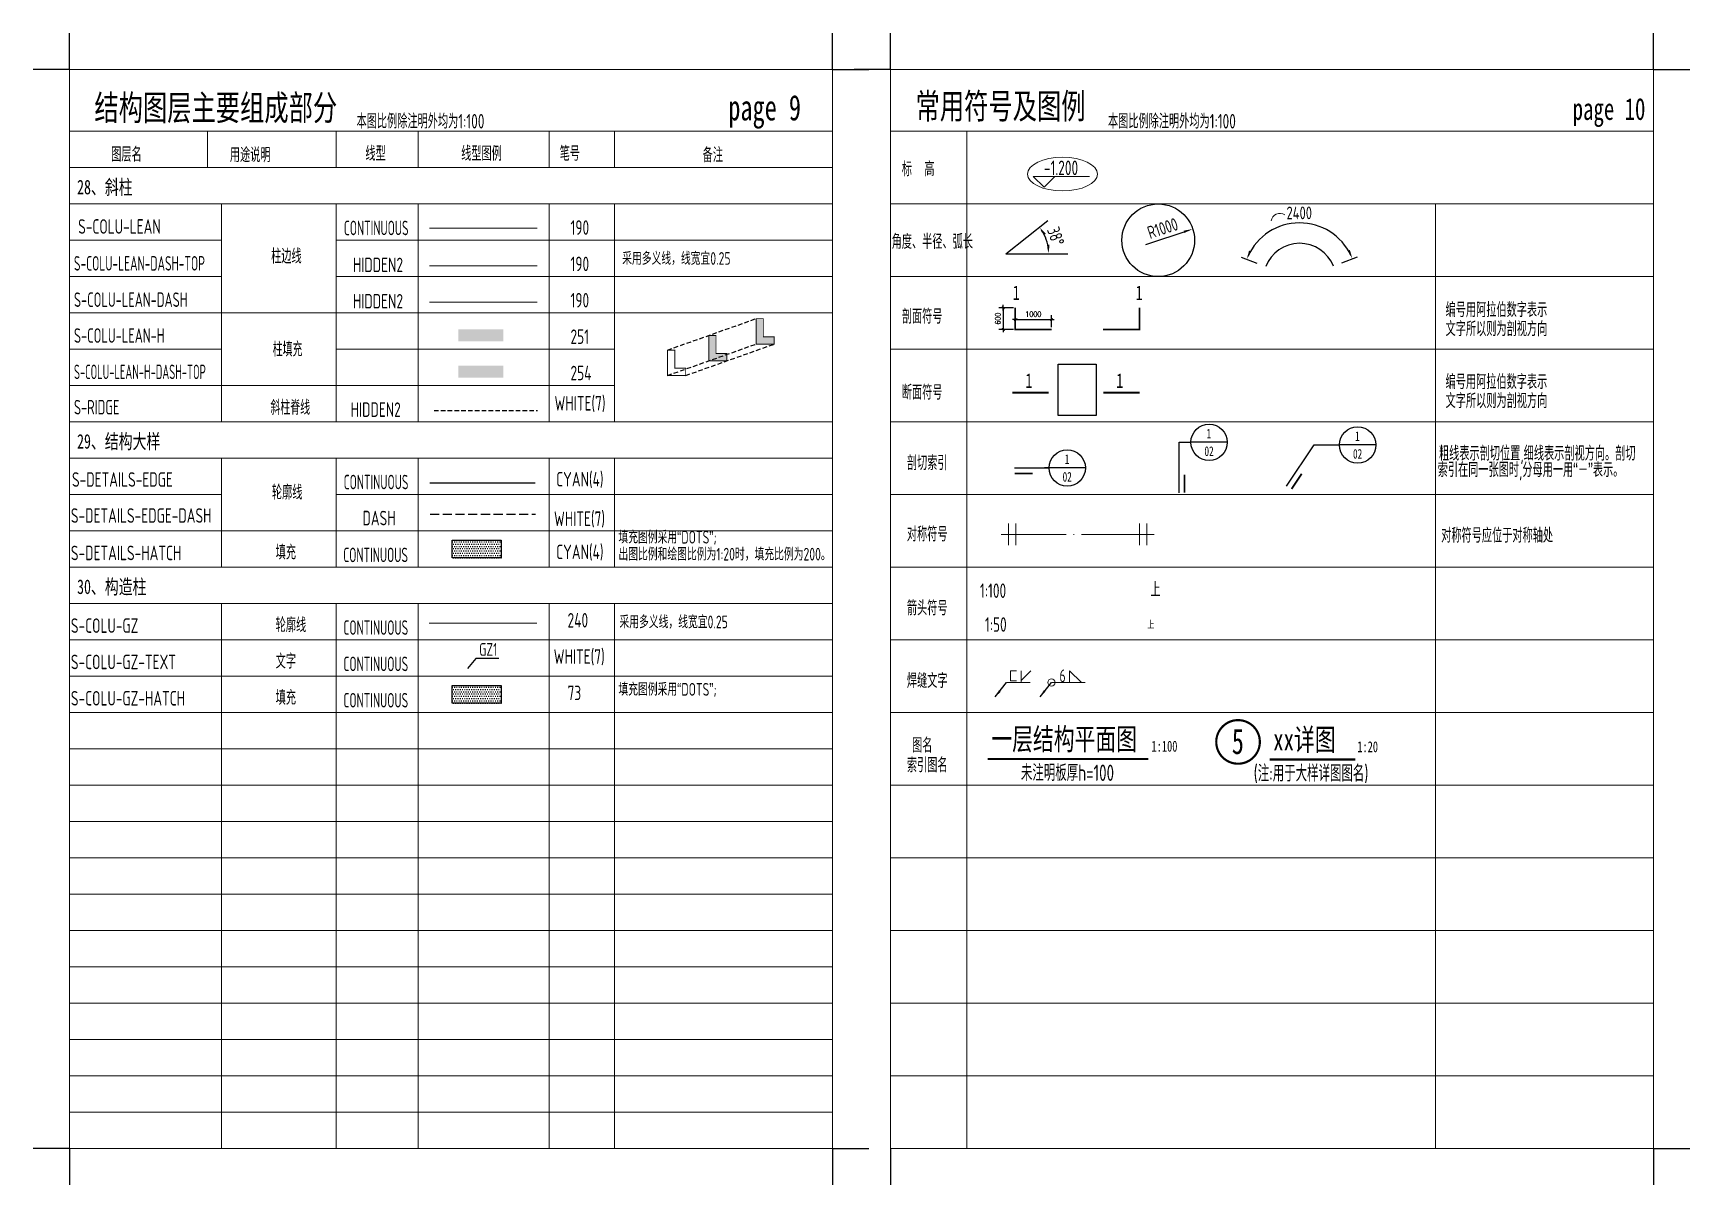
# Model space of a CAD drawing. Header units: millimetres. Extents: x 1089227 to 13101469, y 618865 to 10240562.
# Drawn here: x 2572332 to 2617935, y 5633596 to 5665296 of the extents above; entities that cross this region are included whole.
import ezdxf

# ---------------------------------------------------------------- set-up
doc = ezdxf.new("R2010")
doc.units = ezdxf.units.MM
doc.header["$LTSCALE"] = 1000
doc.header["$PDMODE"] = 3
doc.header["$PDSIZE"] = 200
for name, pattern in [('DASH', [0.35, 0.25, -0.1]), ('DOTE', [2.42, 2, -0.2, 0.02, -0.2]), ('HIDDEN2', [0.1875, 0.125, -0.0625])]:
    doc.linetypes.add(name, pattern=pattern)
doc.layers.get('0').update_dxf_attribs({"linetype": 'CONTINUOUS'})
doc.layers.get('Defpoints').update_dxf_attribs({"linetype": 'CONTINUOUS'})
for name, color, linetype in [('A-TEXT-DESC', 4, 'CONTINUOUS'), ('S-COLU-BEAM', 240, 'CONTINUOUS'), ('S-COLU-GZ-HATCH', 73, 'CONTINUOUS'), ('S-COLU-GZ-TEXT', 7, 'CONTINUOUS'), ('S-COLU-LEAN', 190, 'CONTINUOUS'), ('S-COLU-LEAN-DASH', 190, 'HIDDEN2'), ('S-COLU-LEAN-DASH-TOP', 190, 'HIDDEN2'), ('S-COLU-LEAN-H', 251, 'CONTINUOUS'), ('S-COLU-LEAN-H-DASH_TOP', 254, 'CONTINUOUS'), ('S-DETAIL-NUMB', 60, 'CONTINUOUS'), ('S-DETAILS-EDGE', 4, 'CONTINUOUS'), ('S-DETAILS-EDGE-DASH', 7, 'DASH'), ('S-DETAILS-HATCH', 4, 'CONTINUOUS'), ('S-EDGE', 210, 'CONTINUOUS'), ('S-RIDGE', 7, 'HIDDEN2')]:
    doc.layers.add(name, color=color, linetype=linetype)
for name, color, linetype, lineweight in [('S-COLU-GZ', 240, 'CONTINUOUS', 0), ('S-DIM', 3, 'CONTINUOUS', 0), ('S-SIGN', 60, 'CONTINUOUS', 0), ('S-TABLE', 113, 'CONTINUOUS', 0), ('S-TEXT', 32, 'CONTINUOUS', 0)]:
    doc.layers.add(name, color=color, linetype=linetype, lineweight=lineweight)
doc.styles.add('HT', font='simhei.ttf', dxfattribs={"width": 0.7})
doc.styles.add('hzst', font='simsun.ttc', dxfattribs={"width": 0.7})
doc.styles.get("Standard").update_dxf_attribs({"font": 'tssdeng.shx', "width": 0.7, "bigfont": 'hztxt.shx'})
doc.styles.add('SZAD_DIM', font='simplex.shx', dxfattribs={"width": 0.7, "bigfont": 'hztxt.shx'})
doc.styles.add('SZAD_HT', font='simhei.ttf')
doc.styles.add('SZAD_HZ', font='xcsg.shx', dxfattribs={"width": 0.7, "bigfont": 'hztxt.shx'})
doc.styles.add('TSSD_Dimension', font='tssdeng.shx', dxfattribs={"width": 0.75, "bigfont": 'Hztxt.shx'})
doc.styles.add('TSSD_Norm', font='Tssdeng.shx', dxfattribs={"width": 0.7, "bigfont": 'hztxt.shx'})
doc.dimstyles.new('SZUL_D50', dxfattribs={"dimscale": 50, "dimtxt": 3, "dimasz": 0.01, "dimexe": 2.5, "dimexo": 2.5, "dimgap": 1.5, "dimtad": 1, "dimdec": 0, "dimzin": 0, "dimdsep": 46, "dimtxsty": 'SZAD_DIM', "dimblk": '_DIMX', "dimcen": 0.09, "dimdle": 2.5, "dimclrt": 4, "dimazin": 0, "dimtfac": 1, "dimtdec": 0, "dimtmove": 2, "dimatfit": 2, "dimfxl": 0, "dimtolj": 1, "dimtzin": 0, "dimarcsym": 0})
doc.dimstyles.new('TSAN_100_100', dxfattribs={"dimtxt": 350, "dimasz": 100, "dimexe": 150, "dimexo": 250, "dimgap": 100, "dimtad": 2, "dimzin": 0, "dimdsep": 46, "dimtxsty": 'TSSD_Dimension', "dimblk": 'CLOSEDBLANK', "dimblk1": 'CLOSEDBLANK', "dimblk2": 'CLOSEDBLANK', "dimcen": 0, "dimdle": 100, "dimclrt": 7, "dimadec": 0, "dimazin": 0, "dimtfac": 1, "dimtdec": 0, "dimtix": 1, "dimtmove": 2, "dimatfit": 3, "dimldrblk": 'CLOSEDBLANK', "dimfxl": 0, "dimtolj": 1, "dimtzin": 0, "dimarcsym": 0})
doc.dimstyles.new('TSSD_LEADER_STYLE_20.0', dxfattribs={"dimtxt": 70, "dimasz": 20, "dimexe": 30, "dimexo": 50, "dimgap": 0.09, "dimtad": 0, "dimtih": 1, "dimtoh": 1, "dimdec": 4, "dimzin": 0, "dimdsep": 46, "dimtxsty": 'Standard', "dimcen": 0.09, "dimdle": 20, "dimclrt": 7, "dimadec": 0, "dimazin": 0, "dimtfac": 1, "dimtdec": 4, "dimtofl": 0, "dimtmove": 0, "dimatfit": 3, "dimfxl": 0, "dimtolj": 1, "dimtzin": 0, "dimarcsym": 0})

# ---------------------------------------------------------------- blocks, each defined once
blk = doc.blocks.new('_DIMX')
blk.add_line((-150, 0), (150, 0))
at = {"const_width": 50}
blk.add_lwpolyline([(-70, -70), (70, 70)], dxfattribs=at)
blk = doc.blocks.new('*D376')
at = {"layer": 'Defpoints', "color": 0, "transparency": 16777216}
for p in [(2599443, 5657739), (2599037, 5657139), (2599443, 5657139)]:
    blk.add_point(p, dxfattribs=at)
at = {"layer": 'S-DETAIL-NUMB', "color": 0, "lineweight": -2, "transparency": 16777216}
for p, q in [((2599318, 5657739), (2598912, 5657739)), ((2599037, 5657739), (2599037, 5657140)), ((2599318, 5657139), (2598912, 5657139))]:
    blk.add_line(p, q, dxfattribs=at)
at = {"layer": 'S-DETAIL-NUMB', "color": 0, "lineweight": -2, "transparency": 16777216, "xscale": 0.5, "yscale": 0.5, "zscale": 0.5}
for p, rotation in [((2599037, 5657739), 90), ((2599037, 5657139), 270)]:
    blk.add_blockref('_DIMX', p, dxfattribs=dict(at, rotation=rotation))
at = {"layer": 'S-DETAIL-NUMB', "color": 4, "transparency": 16777216, "insert": (2598887, 5657439), "char_height": 150, "attachment_point": 5, "rotation": 90, "style": 'SZAD_DIM'}
blk.add_mtext('\\A1;600', dxfattribs=at)
blk = doc.blocks.new('*D377')
at = {"layer": 'Defpoints', "color": 0, "transparency": 16777216}
for p in [(2600363, 5657412), (2599363, 5657079), (2600363, 5657079)]:
    blk.add_point(p, dxfattribs=at)
at = {"layer": 'S-DETAIL-NUMB', "color": 0, "lineweight": -2, "transparency": 16777216}
for p, q in [((2599363, 5657204), (2599363, 5657537)), ((2599364, 5657412), (2600363, 5657412)), ((2600363, 5657204), (2600363, 5657537))]:
    blk.add_line(p, q, dxfattribs=at)
at = {"layer": 'S-DETAIL-NUMB', "color": 0, "lineweight": -2, "transparency": 16777216, "xscale": 0.5, "yscale": 0.5, "zscale": 0.5, "rotation": 180}
blk.add_blockref('_DIMX', (2599363, 5657412), dxfattribs=at)
at = {"layer": 'S-DETAIL-NUMB', "color": 0, "lineweight": -2, "transparency": 16777216, "xscale": 0.5, "yscale": 0.5, "zscale": 0.5}
blk.add_blockref('_DIMX', (2600363, 5657412), dxfattribs=at)
at = {"layer": 'S-DETAIL-NUMB', "color": 4, "transparency": 16777216, "insert": (2599863, 5657562), "char_height": 150, "attachment_point": 5, "style": 'SZAD_DIM'}
blk.add_mtext('\\A1;1000', dxfattribs=at)
blk = doc.blocks.new('_ClosedBlank')
at = {"color": 0}
blk.add_lwpolyline([(0, 0, 0, 0.658, 0), (-2.5, 0, 0.658, 0.658, 0)], format="xyseb", dxfattribs=at)
blk = doc.blocks.new('*D378')
at = {"layer": 'Defpoints', "color": 0, "ltscale": 10, "transparency": 16777216}
for p in [(2600262, 5660141), (2600257, 5659487), (2599105, 5659226), (2599105, 5659226), (2600814, 5659226)]:
    blk.add_point(p, dxfattribs=at)
at = {"layer": 'S-DIM', "color": 0, "lineweight": -2, "ltscale": 10, "transparency": 16777216}
blk.add_arc((2599105, 5659226), 1181, 4.851, 33.473, dxfattribs=at)
at = {"layer": 'S-DIM', "color": 0, "lineweight": -2, "ltscale": 10, "transparency": 16777216, "xscale": 100, "yscale": 100, "zscale": 100}
for p, rotation in [((2600032, 5659958), 125.8984348825668), ((2600286, 5659226), 272.4254750928956)]:
    blk.add_blockref('_ClosedBlank', p, dxfattribs=dict(at, rotation=rotation))
at = {"layer": 'S-DIM', "color": 7, "ltscale": 10, "transparency": 16777216, "insert": (2600481, 5659704), "char_height": 350, "attachment_point": 5, "rotation": 289.162, "style": 'TSSD_Dimension'}
blk.add_mtext('\\A1;38°', dxfattribs=at)
blk = doc.blocks.new('*D94')
at = {"layer": 'Defpoints', "color": 0, "ltscale": 10, "transparency": 16777216}
for p in [(2604251, 5659906), (2603301, 5659595)]:
    blk.add_point(p, dxfattribs=at)
at = {"layer": 'S-DIM', "color": 0, "lineweight": -2, "ltscale": 10, "transparency": 16777216}
blk.add_line((2602959, 5659483), (2604156, 5659875), dxfattribs=at)
at = {"layer": 'S-DIM', "color": 0, "lineweight": -2, "ltscale": 10, "transparency": 16777216, "xscale": 100, "yscale": 100, "zscale": 100, "rotation": 18.15196591204746}
blk.add_blockref('_ClosedBlank', (2604251, 5659906), dxfattribs=at)
at = {"layer": 'S-DIM', "color": 7, "ltscale": 10, "transparency": 16777216, "insert": (2603424, 5659925), "char_height": 350, "attachment_point": 5, "rotation": 18.152, "style": 'TSSD_Dimension'}
blk.add_mtext('\\A1;R1000', dxfattribs=at)
blk = doc.blocks.new('*D379')
at = {"layer": 'Defpoints', "color": 0, "ltscale": 10, "transparency": 16777216}
for p in [(2607794, 5659953), (2606260, 5658869), (2607194, 5658512), (2608124, 5658880)]:
    blk.add_point(p, dxfattribs=at)
at = {"layer": 'S-DIM', "color": 0, "lineweight": -2, "ltscale": 10, "transparency": 16777216}
for p, q in [((2606027, 5658958), (2605596, 5659123)), ((2608357, 5658972), (2608785, 5659142))]:
    blk.add_line(p, q, dxfattribs=at)
blk.add_arc((2607194, 5658512), 1561, 25.2531, 155.4281, dxfattribs=at)
at = {"layer": 'S-DIM', "color": 0, "lineweight": -2, "ltscale": 10, "transparency": 16777216, "xscale": 100, "yscale": 100, "zscale": 100}
for p, rotation in [((2605736, 5659069), 247.2640296030382), ((2608646, 5659086), 293.4171219885701)]:
    blk.add_blockref('_ClosedBlank', p, dxfattribs=dict(at, rotation=rotation))
at = {"layer": 'S-DIM', "color": 7, "ltscale": 10, "transparency": 16777216, "insert": (2607183, 5660348), "char_height": 350, "attachment_point": 5, "rotation": 0.3406, "style": 'TSSD_Dimension'}
blk.add_mtext('\\A1;2400', dxfattribs=at)

msp = doc.modelspace()

# ---------------------------------------------------------------- hatches: boundary and pattern name
at = {"layer": 'S-COLU-GZ-HATCH'}
h = msp.add_hatch(dxfattribs=at)
h.set_pattern_fill('DOTS', color=256, scale=1000, style=0)
h.set_pattern_definition([(0, (2422683.106, 5630670.434), (31.25, 62.5), [0, -62.5])])
h.paths.add_polyline_path([(2583868.264, 5647341.114), (2585216.646, 5647341.114), (2585216.646, 5646853.961), (2583868.264, 5646853.961)])
at = {"layer": 'S-COLU-LEAN-H'}
for points in [[(2584036.892, 5656815.944), (2585270.58, 5656815.944), (2585270.58, 5657143.76), (2584036.892, 5657143.76)], [(2590927.994, 5656975.397), (2591127.994, 5656975.397), (2591127.994, 5656475.397), (2591427.994, 5656475.397), (2591427.994, 5656275.397), (2590927.994, 5656275.397)]]:
    msp.add_hatch(color=256, dxfattribs=at).paths.add_polyline_path(points)
at = {"layer": 'S-COLU-LEAN-H-DASH_TOP'}
for points in [[(2592231.419, 5657437.525), (2592431.419, 5657437.525), (2592431.419, 5656937.525), (2592731.419, 5656937.525), (2592731.419, 5656737.525), (2592231.419, 5656737.525)], [(2584036.892, 5655815.944), (2585270.58, 5655815.944), (2585270.58, 5656143.76), (2584036.892, 5656143.76)]]:
    msp.add_hatch(color=256, dxfattribs=at).paths.add_polyline_path(points)
at = {"layer": 'S-DETAILS-HATCH'}
h = msp.add_hatch(dxfattribs=at)
h.set_pattern_fill('DOTS', color=256, scale=1000, style=0)
h.set_pattern_definition([(0, (2422683.106, 5634670.434), (31.25, 62.5), [0, -62.5])])
h.paths.add_polyline_path([(2583868.264, 5651341.114), (2585216.646, 5651341.114), (2585216.646, 5650853.961), (2583868.264, 5650853.961)])

# ---------------------------------------------------------------- linework, layer by layer
at = {"layer": 'Defpoints', "color": 0}
for points in [[(2573331.822, 5664296.27), (2573331.822, 5665296.27)], [(2594331.822, 5664296.27), (2594331.822, 5665296.27)], [(2595935.148, 5664296.27), (2595935.148, 5665296.27)], [(2616935.148, 5664296.27), (2616935.148, 5665296.27)], [(2573331.822, 5664296.27), (2572331.822, 5664296.27)], [(2594331.822, 5664296.27), (2595331.822, 5664296.27)], [(2594331.822, 5664296.27), (2595331.822, 5664296.27)], [(2595935.148, 5664296.27), (2594935.148, 5664296.27)], [(2616935.148, 5664296.27), (2617935.148, 5664296.27)], [(2573331.822, 5634596.27), (2572331.822, 5634596.27)], [(2573331.822, 5634596.27), (2573331.822, 5633596.27)], [(2594331.822, 5634596.27), (2594331.822, 5633596.27)], [(2594331.822, 5634596.27), (2595331.822, 5634596.27)], [(2595935.148, 5634596.27), (2595935.148, 5633596.27)], [(2616935.148, 5634596.27), (2616935.148, 5633596.27)], [(2616935.148, 5634596.27), (2617935.148, 5634596.27)]]:
    msp.add_lwpolyline(points, dxfattribs=at)
at = {"layer": 'S-COLU-BEAM', "const_width": 25}
msp.add_lwpolyline([(2583229.299, 5649059.561), (2586200.599, 5649059.561)], dxfattribs=at)
at = {"layer": 'S-COLU-GZ-HATCH'}
msp.add_lwpolyline([(2583868.264, 5647341.114), (2585216.646, 5647341.114), (2585216.646, 5646853.961), (2583868.264, 5646853.961)], close=True, dxfattribs=at)
at = {"layer": 'S-COLU-GZ-TEXT'}
msp.add_lwpolyline([(2585148.73, 5648085.639), (2584514.154, 5648085.639), (2584291.044, 5647804.065)], dxfattribs=at)
at = {"layer": 'S-COLU-LEAN', "const_width": 25}
for points in [[(2583239.936, 5659929.463), (2586211.237, 5659929.463)], [(2590927.994, 5656975.397), (2591127.994, 5656975.397), (2591127.994, 5656475.397), (2591427.994, 5656475.397), (2591427.994, 5656275.397), (2590927.994, 5656275.397), (2590927.994, 5656975.397)]]:
    msp.add_lwpolyline(points, dxfattribs=at)
at = {"layer": 'S-COLU-LEAN-DASH', "const_width": 25}
for points in [[(2583239.936, 5657893.162), (2586211.237, 5657893.162)], [(2589794.384, 5656573.476), (2589994.384, 5656573.476), (2589994.384, 5656073.476), (2590294.384, 5656073.476), (2590294.384, 5655873.476), (2589794.384, 5655873.476), (2589794.384, 5656573.476)]]:
    msp.add_lwpolyline(points, dxfattribs=at)
at = {"layer": 'S-COLU-LEAN-DASH-TOP', "const_width": 25}
for points in [[(2583239.936, 5658893.162), (2586211.237, 5658893.162)], [(2592231.419, 5657437.525), (2592431.419, 5657437.525), (2592431.419, 5656937.525), (2592731.419, 5656937.525), (2592731.419, 5656737.525), (2592231.419, 5656737.525), (2592231.419, 5657437.525)]]:
    msp.add_lwpolyline(points, dxfattribs=at)
at = {"layer": 'S-DETAIL-NUMB', "linetype": 'Continuous'}
for p, q in [((2603879.807, 5654033.753), (2604201.573, 5654033.753)), ((2603879.807, 5652645.794), (2603879.807, 5654033.753)), ((2605201.573, 5654033.753), (2604201.573, 5654033.753)), ((2606830.517, 5652825.814), (2607589.743, 5653960.905)), ((2607589.743, 5653960.905), (2608290.139, 5653960.905)), ((2609290.139, 5653960.905), (2608290.139, 5653960.905)), ((2599345.853, 5653328.038), (2600296.148, 5653328.038)), ((2600296.148, 5653328.038), (2600169.812, 5653328.038)), ((2601296.148, 5653328.038), (2600296.148, 5653328.038))]:
    msp.add_line(p, q, dxfattribs=at)
at = {"layer": 'S-DETAIL-NUMB', "const_width": 50}
for points in [[(2599363.451, 5657739.451), (2599363.451, 5657139.451), (2600363.451, 5657139.451)], [(2602784.082, 5657739.451), (2602784.082, 5657139.451), (2601784.082, 5657139.451)], [(2599289.849, 5655401.484), (2600289.849, 5655401.484)], [(2601787.999, 5655401.484), (2602787.999, 5655401.484)]]:
    msp.add_lwpolyline(points, dxfattribs=at)
at = {"layer": 'S-DETAIL-NUMB', "linetype": 'Continuous', "const_width": 50}
for points in [[(2599345.853, 5653178.25), (2599845.853, 5653178.25)], [(2604024.911, 5652645.794), (2604024.911, 5653145.794)], [(2606972.029, 5652751.016), (2607250.012, 5653166.618)]]:
    msp.add_lwpolyline(points, dxfattribs=at)
at = {"layer": 'S-DETAIL-NUMB', "linetype": 'Continuous'}
for centre in [(2604701.573, 5654033.753), (2608790.139, 5653960.905), (2600796.148, 5653328.038)]:
    msp.add_circle(centre, 500, dxfattribs=at)
at = {"layer": 'S-DETAILS-EDGE'}
msp.add_line((2583249.813, 5652914.94), (2586153.107, 5652914.94), dxfattribs=at)
at = {"layer": 'S-DETAILS-EDGE-DASH'}
msp.add_line((2583258.324, 5652053.91), (2586161.618, 5652053.91), dxfattribs=at)
at = {"layer": 'S-DETAILS-HATCH'}
msp.add_lwpolyline([(2583868.264, 5651341.114), (2585216.646, 5651341.114), (2585216.646, 5650853.961), (2583868.264, 5650853.961)], close=True, dxfattribs=at)
at = {"layer": 'S-DIM', "ltscale": 10}
msp.add_arc((2606647.928, 5660101.207), 234.944, 54.5730684, 173.9964208, dxfattribs=at)
at = {"layer": 'S-EDGE'}
for q in [(2600262.287, 5660140.561), (2600814.482, 5659225.763)]:
    msp.add_line((2599104.945, 5659225.763), q, dxfattribs=at)
msp.add_lwpolyline([(2600544.386, 5656186.256), (2601592.051, 5656186.256), (2601592.051, 5654775.187), (2600544.386, 5654775.187)], close=True, dxfattribs=at)
msp.add_circle((2603300.62, 5659594.946), 1000, dxfattribs=at)
msp.add_arc((2607194.38, 5658512.338), 1000, 21.5811734, 159.0999782, dxfattribs=at)
at = {"layer": 'S-RIDGE'}
for p, q in [((2589794.384, 5656573.476), (2592231.419, 5657437.525)), ((2589794.384, 5655873.476), (2592231.419, 5656737.525)), ((2590294.384, 5655873.476), (2592731.419, 5656737.525)), ((2583367.187, 5654909.96), (2586218.111, 5654909.96))]:
    msp.add_line(p, q, dxfattribs=at)
at = {"layer": 'S-SIGN'}
for points in [[(2599178.983, 5651798.721), (2599178.983, 5651198.721)], [(2599378.983, 5651798.721), (2599378.983, 5651198.721)], [(2602787.287, 5651798.721), (2602787.287, 5651198.721)], [(2602987.287, 5651798.721), (2602987.287, 5651198.721)]]:
    msp.add_lwpolyline(points, dxfattribs=at)
at = {"layer": 'S-SIGN', "linetype": 'DOTE'}
msp.add_lwpolyline([(2603187.287, 5651498.721), (2598978.983, 5651498.721)], dxfattribs=at)
at = {"layer": 'S-SIGN'}
for points in [[(2602785.069, 5649916.702, 0, 0, 0), (2599985.812, 5649916.702, 80, 0, 0), (2599685.812, 5649916.702, 0, 0, 0)], [(2602785.069, 5648995.021, 0, 0, 0), (2599835.812, 5648995.021, 40, 0, 0), (2599685.812, 5648995.021, 0, 0, 0)]]:
    msp.add_lwpolyline(points, format="xyseb", dxfattribs=at)
at = {"layer": 'S-TABLE'}
for p, q in [((2573331.822, 5645596.27), (2594331.822, 5645596.27)), ((2573331.822, 5644596.27), (2594331.822, 5644596.27)), ((2573331.822, 5643596.27), (2594331.822, 5643596.27)), ((2573331.822, 5641596.27), (2594331.822, 5641596.27)), ((2573331.822, 5637596.27), (2594331.822, 5637596.27))]:
    msp.add_line(p, q, dxfattribs=at)
for points in [[(2594331.822, 5634596.27), (2594331.822, 5664296.27), (2573331.822, 5664296.27), (2573331.822, 5634596.27)], [(2616935.148, 5634596.27), (2616935.148, 5664296.27), (2595935.148, 5664296.27), (2595935.148, 5634596.27)]]:
    msp.add_lwpolyline(points, close=True, dxfattribs=at)
for points in [[(2573331.822, 5662596.27), (2594331.822, 5662596.27)], [(2577131.822, 5662596.27), (2577131.822, 5661596.27)], [(2580671.822, 5662596.27), (2580671.822, 5661596.27)], [(2582931.822, 5662596.27), (2582931.822, 5661596.27)], [(2586531.822, 5662596.27), (2586531.822, 5661596.27)], [(2588331.822, 5662596.27), (2588331.822, 5661596.27)], [(2595935.148, 5662596.27), (2616935.148, 5662596.27)], [(2598035.148, 5662596.27), (2598035.148, 5634596.27)], [(2573331.822, 5661596.27), (2594331.822, 5661596.27)], [(2573331.822, 5660596.27), (2594331.822, 5660596.27)], [(2577515.539, 5660596.27), (2577515.539, 5654596.27)], [(2580671.822, 5660596.27), (2580671.822, 5654596.27)], [(2582931.822, 5660596.27), (2582931.822, 5654596.27)], [(2586531.822, 5660596.27), (2586531.822, 5654596.27)], [(2588331.822, 5660596.27), (2588331.822, 5654596.27)], [(2595935.148, 5660596.27), (2616935.148, 5660596.27)], [(2610935.148, 5660596.27), (2610935.148, 5634596.27)], [(2573331.822, 5659596.27), (2577515.539, 5659596.27)], [(2580671.822, 5659596.27), (2594331.822, 5659596.27)], [(2573331.822, 5658596.27), (2577515.539, 5658596.27)], [(2580671.822, 5658596.27), (2594331.822, 5658596.27)], [(2595935.148, 5658596.27), (2616935.148, 5658596.27)], [(2573331.822, 5657596.27), (2594331.822, 5657596.27)], [(2573331.822, 5656596.27), (2577515.539, 5656596.27)], [(2580671.822, 5656596.27), (2588331.822, 5656596.27)], [(2581131.822, 5656596.27), (2588331.822, 5656596.27)], [(2595935.148, 5656596.27), (2616935.148, 5656596.27)], [(2573331.822, 5655596.27), (2588331.822, 5655596.27)], [(2573331.822, 5654596.27), (2594331.822, 5654596.27)], [(2595935.148, 5654596.27), (2616935.148, 5654596.27)], [(2573331.822, 5653596.27), (2594331.822, 5653596.27)], [(2577515.539, 5653596.27), (2577515.539, 5650596.27)], [(2580671.822, 5653596.27), (2580671.822, 5650596.27)], [(2582931.822, 5653596.27), (2582931.822, 5650596.27)], [(2586531.822, 5653596.27), (2586531.822, 5650596.27)], [(2588331.822, 5653596.27), (2588331.822, 5650596.27)], [(2573331.822, 5652596.27), (2577515.539, 5652596.27)], [(2580671.822, 5652596.27), (2594331.822, 5652596.27)], [(2595935.148, 5652596.27), (2616935.148, 5652596.27)], [(2573331.822, 5651596.27), (2594331.822, 5651596.27)], [(2573331.822, 5650596.27), (2594331.822, 5650596.27)], [(2595935.148, 5650596.27), (2616935.148, 5650596.27)], [(2573331.822, 5649596.27), (2594331.822, 5649596.27)], [(2573331.822, 5649596.27), (2594331.822, 5649596.27)], [(2573331.822, 5649596.27), (2594331.822, 5649596.27)], [(2577515.539, 5649596.27), (2577515.539, 5634596.27)], [(2580671.822, 5649596.27), (2580671.822, 5634596.27)], [(2582931.822, 5649596.27), (2582931.822, 5634596.27)], [(2586531.822, 5649596.27), (2586531.822, 5634596.27)], [(2588331.822, 5649596.27), (2588331.822, 5634596.27)], [(2573331.822, 5648596.27), (2594331.822, 5648596.27)], [(2595935.148, 5648596.27), (2616935.148, 5648596.27)], [(2573331.822, 5647596.27), (2594331.822, 5647596.27)], [(2573331.822, 5646596.27), (2594331.822, 5646596.27)], [(2595935.148, 5646596.27), (2616935.148, 5646596.27)], [(2595935.148, 5644596.27), (2616935.148, 5644596.27)], [(2573331.822, 5642596.27), (2594331.822, 5642596.27)], [(2595935.148, 5642596.27), (2616935.148, 5642596.27)], [(2573331.822, 5640596.27), (2594331.822, 5640596.27)], [(2595935.148, 5640596.27), (2616935.148, 5640596.27)], [(2573331.822, 5639596.27), (2594331.822, 5639596.27)], [(2573331.822, 5638596.27), (2594331.822, 5638596.27)], [(2595935.148, 5638596.27), (2616935.148, 5638596.27)], [(2573331.822, 5636596.27), (2594331.822, 5636596.27)], [(2595935.148, 5636596.27), (2616935.148, 5636596.27)], [(2573331.822, 5635596.27), (2594331.822, 5635596.27)], [(2573331.822, 5634596.27), (2594331.822, 5634596.27)]]:
    msp.add_lwpolyline(points, dxfattribs=at)
at = {"layer": 'S-TEXT'}
for p, q in [((2600159.009, 5661052.403), (2599859.009, 5661352.403)), ((2599859.009, 5661352.403), (2601409.115, 5661352.403)), ((2600159.009, 5661052.403), (2600459.009, 5661352.403)), ((2599526.516, 5647424.159), (2599526.516, 5647743.658)), ((2599526.516, 5647475.296), (2599794.878, 5647743.658)), ((2600854.484, 5647424.159), (2600854.484, 5647743.658)), ((2600854.484, 5647743.658), (2601185.941, 5647424.159)), ((2599128.148, 5647424.159), (2599776.829, 5647424.159)), ((2600361.096, 5647424.159), (2601290.893, 5647424.159))]:
    msp.add_line(p, q, dxfattribs=at)
msp.add_lwpolyline([(2599396.215, 5647740.815), (2599236.215, 5647740.815), (2599236.215, 5647470.815), (2599396.215, 5647470.815)], dxfattribs=at)
at = {"layer": 'S-TEXT', "const_width": 60}
msp.add_lwpolyline([(2604898.362, 5645787.865, 1), (2606098.362, 5645787.865, 1)], format="xyb", close=True, dxfattribs=at)
for points in [[(2598608.936, 5645318.078), (2603026.266, 5645318.078)], [(2606367.868, 5645302.191), (2608723.24, 5645302.191)]]:
    msp.add_lwpolyline(points, dxfattribs=at)
at = {"layer": 'S-TEXT'}
msp.add_circle((2600361.096, 5647424.159), 100, dxfattribs=at)
msp.add_ellipse((2600666.825, 5661416.335), major_axis=(965.463, 0), ratio=0.478576561, dxfattribs=at)

# ---------------------------------------------------------------- texts
at = {"layer": 'A-TEXT-DESC', "color": 10, "style": 'SZAD_HT', "width": 0.7}
for s, p in [('28、斜柱', (2573542.296, 5660860.024)), ('29、结构大样', (2573542.296, 5653860.024)), ('30、构造柱', (2573542.296, 5649860.024))]:
    msp.add_text(s, height=400, dxfattribs=at).set_placement(p)
at = {"layer": 'S-COLU-BEAM', "style": 'TSSD_Norm'}
for s, width, p in [('CONTINUOUS', 0.6, (2580873.299, 5648734.71)), ('240', 0.7, (2587042.57, 5648936.485))]:
    msp.add_text(s, height=400, dxfattribs=dict(at, width=width)).set_placement(p)
at = {"layer": 'S-COLU-GZ', "style": 'TSSD_Norm', "width": 0.7}
for s, p in [('S-COLU-GZ', (2573370.954, 5648789.001)), ('轮廓线', (2579007.988, 5648806.346))]:
    msp.add_text(s, height=400, dxfattribs=at).set_placement(p)
at = {"layer": 'S-COLU-GZ-HATCH', "style": 'TSSD_Norm'}
for s, width, p in [('S-COLU-GZ-HATCH', 0.7, (2573370.954, 5646789.001)), ('填充', 0.7, (2579007.988, 5646806.346)), ('CONTINUOUS', 0.6, (2580873.299, 5646734.71)), ('73', 0.7, (2587042.57, 5646936.485))]:
    msp.add_text(s, height=400, dxfattribs=dict(at, width=width)).set_placement(p)
at = {"layer": 'S-COLU-GZ-TEXT', "style": 'TSSD_Norm'}
for s, height, width, p in [('GZ1', 350, 0.7, (2584610.487, 5648158.195)), ('S-COLU-GZ-TEXT', 400, 0.7, (2573370.954, 5647789.001)), ('文字', 400, 0.7, (2579007.988, 5647806.346)), ('CONTINUOUS', 400, 0.6, (2580873.299, 5647734.71)), ('WHITE(7)', 400, 0.7, (2586661.011, 5647936.485))]:
    msp.add_text(s, height=height, dxfattribs=dict(at, width=width)).set_placement(p)
at = {"layer": 'S-COLU-LEAN', "style": 'TSSD_Norm'}
for s, width, p in [('S-COLU-LEAN', 0.7, (2573570.793, 5659774.832)), ('CONTINUOUS', 0.6, (2580884.37, 5659733.786)), ('190', 0.7, (2587122.649, 5659744.67)), ('柱边线', 0.7, (2578883.139, 5658954.578))]:
    msp.add_text(s, height=400, dxfattribs=dict(at, width=width)).set_placement(p)
at = {"layer": 'S-COLU-LEAN-DASH', "style": 'TSSD_Norm'}
for s, width, p in [('S-COLU-LEAN-DASH', 0.65, (2573455.128, 5657759.974)), ('HIDDEN2', 0.7, (2581132.761, 5657717.582)), ('190', 0.7, (2587122.649, 5657744.67))]:
    msp.add_text(s, height=400, dxfattribs=dict(at, width=width)).set_placement(p)
at = {"layer": 'S-COLU-LEAN-DASH-TOP', "style": 'TSSD_Norm'}
for s, width, p in [('S-COLU-LEAN-DASH-TOP', 0.6, (2573455.128, 5658759.974)), ('HIDDEN2', 0.7, (2581132.761, 5658717.582)), ('190', 0.7, (2587122.649, 5658744.67))]:
    msp.add_text(s, height=400, dxfattribs=dict(at, width=width)).set_placement(p)
at = {"layer": 'S-COLU-LEAN-H', "style": 'TSSD_Norm'}
for s, width, p in [('S-COLU-LEAN-H', 0.65, (2573455.128, 5656772.646)), ('251', 0.7, (2587122.649, 5656741.439)), ('柱填充', 0.65, (2578926.431, 5656394.427))]:
    msp.add_text(s, height=400, dxfattribs=dict(at, width=width)).set_placement(p)
at = {"layer": 'S-COLU-LEAN-H-DASH_TOP', "style": 'TSSD_Norm'}
for s, width, p in [('S-COLU-LEAN-H-DASH-TOP', 0.55, (2573455.128, 5655772.646)), ('254', 0.7, (2587122.649, 5655741.439))]:
    msp.add_text(s, height=400, dxfattribs=dict(at, width=width)).set_placement(p)
at = {"layer": 'S-DETAIL-NUMB', "color": 7, "style": 'hzst', "width": 0.7}
for p in [(2599299.166, 5657952.352), (2602680.597, 5657950.338), (2599647.871, 5655530.888), (2602146.021, 5655530.888)]:
    msp.add_text('1', height=400, dxfattribs=at).set_placement(p)
at = {"layer": 'S-DETAIL-NUMB', "linetype": 'Continuous', "style": 'hzst', "width": 0.7}
for s, height, p in [('1', 265.47, (2604632.827, 5654141.29)), ('02', 265.4701, (2604574.509, 5653657.495)), ('1', 265.47, (2608721.393, 5654068.441)), ('1', 265.47, (2600727.402, 5653435.574)), ('02', 265.4701, (2608663.075, 5653584.646)), ('02', 265.4701, (2600669.084, 5652951.779))]:
    msp.add_text(s, height=height, dxfattribs=at).set_placement(p)
at = {"layer": 'S-DETAILS-EDGE', "style": 'TSSD_Norm'}
for s, width, p in [('S-DETAILS-EDGE', 0.7, (2573401.19, 5652810.392)), ('CONTINUOUS', 0.6, (2580880.525, 5652740.522)), ('CYAN(4)', 0.7, (2586729.185, 5652817.922)), ('轮廓线', 0.7, (2578904.509, 5652456.697)), ('CYAN(4)', 0.7, (2586729.185, 5650817.922))]:
    msp.add_text(s, height=400, dxfattribs=dict(at, width=width)).set_placement(p)
at = {"layer": 'S-DETAILS-EDGE-DASH', "style": 'TSSD_Norm', "width": 0.7}
for s, p in [('S-DETAILS-EDGE-DASH', (2573370.954, 5651818.827)), ('DASH', (2581397.365, 5651749.609)), ('WHITE(7)', (2586668.99, 5651730.558))]:
    msp.add_text(s, height=400, dxfattribs=at).set_placement(p)
at = {"layer": 'S-DETAILS-HATCH', "style": 'TSSD_Norm'}
for s, width, p in [('S-DETAILS-HATCH', 0.7, (2573370.954, 5650789.001)), ('填充', 0.7, (2579007.988, 5650806.346)), ('CONTINUOUS', 0.6, (2580868.555, 5650734.71))]:
    msp.add_text(s, height=400, dxfattribs=dict(at, width=width)).set_placement(p)
at = {"layer": 'S-RIDGE', "style": 'TSSD_Norm'}
for s, width, p in [('WHITE(7)', 0.7, (2586683.224, 5654907.209)), ('S-RIDGE', 0.65, (2573455.128, 5654800.788)), ('斜柱脊线', 0.65, (2578863.897, 5654790.693)), ('HIDDEN2', 0.7, (2581070.051, 5654733.847))]:
    msp.add_text(s, height=400, dxfattribs=dict(at, width=width)).set_placement(p)
at = {"layer": 'S-SIGN', "color": 4, "style": 'TSSD_Norm', "width": 0.7}
for s, p in [('1:100', (2598395.878, 5649750.335)), ('1:50', (2598531.86, 5648819.579))]:
    msp.add_text(s, height=400, dxfattribs=at).set_placement(p)
at = {"layer": 'S-SIGN', "style": 'SZAD_HZ', "width": 0.7}
for height, p in [(400, (2603084.482, 5649779.043)), (200, (2603005.021, 5648900.886))]:
    msp.add_text('上', height=height, dxfattribs=at).set_placement(p)
at = {"layer": 'S-TEXT', "color": 4, "width": 0.7}
for s, height, style, p in [('结构图层主要组成部分', 700, 'HT', (2574017.873, 5662894.581)), ('page 9', 700, 'HT', (2591467.694, 5662894.581)), ('常用符号及图例', 700, 'HT', (2596621.199, 5662937.946)), ('page 10', 600, 'HT', (2614710.313, 5662908.824)), ('本图比例除注明外均为1:100', 400, 'TSSD_Norm', (2581234.284, 5662670.813)), ('本图比例除注明外均为1:100', 400, 'TSSD_Norm', (2601918.273, 5662670.813)), ('图层名', 400, 'TSSD_Norm', (2574480.415, 5661758.529)), ('用途说明', 400, 'TSSD_Norm', (2577746.827, 5661744.66)), ('线型', 400, 'TSSD_Norm', (2581477.265, 5661781.865)), ('线型图例', 400, 'TSSD_Norm', (2584114.855, 5661781.865)), ('笔号', 400, 'TSSD_Norm', (2586825.596, 5661781.865)), ('备注', 400, 'TSSD_Norm', (2590759.947, 5661742.157)), ('标  高', 400, 'TSSD_Norm', (2596242.249, 5661355.724)), ('角度、半径、弧长', 400, 'TSSD_Norm', (2595962.978, 5659358.052)), ('采用多义线，线宽宜0.25', 350, 'TSSD_Norm', (2588545.97, 5658919.777)), ('剖面符号', 400, 'TSSD_Norm', (2596242.249, 5657298.787)), ('编号用阿拉伯数字表示', 400, 'TSSD_Norm', (2611211.256, 5657479.985)), ('文字所以则为剖视方向', 400, 'TSSD_Norm', (2611211.256, 5656955.549)), ('编号用阿拉伯数字表示', 400, 'TSSD_Norm', (2611211.256, 5655498.557)), ('断面符号', 400, 'TSSD_Norm', (2596242.249, 5655209.809)), ('文字所以则为剖视方向', 400, 'TSSD_Norm', (2611211.256, 5654974.121)), ('粗线表示剖切位置,细线表示剖视方向。剖切', 400, 'TSSD_Norm', (2611029.495, 5653529.787)), ('剖切索引', 400, 'TSSD_Norm', (2596382.607, 5653267.069)), ('索引在同一张图时,分母用一用“－”表示。', 400, 'TSSD_Norm', (2610993.523, 5653077.545)), ('填充图例采用“DOTS”;', 350, 'TSSD_Norm', (2588442.567, 5651247.981)), ('对称符号', 400, 'TSSD_Norm', (2596382.607, 5651306.748)), ('对称符号应位于对称轴处', 400, 'TSSD_Norm', (2611089.846, 5651272.581)), ('出图比例和绘图比例为1:20时，填充比例为200。', 350, 'TSSD_Norm', (2588442.567, 5650780.327)), ('箭头符号', 400, 'TSSD_Norm', (2596382.607, 5649271.66)), ('采用多义线，线宽宜0.25', 350, 'TSSD_Norm', (2588471.074, 5648915.198)), ('焊缝文字', 400, 'TSSD_Norm', (2596382.607, 5647271.66)), ('填充图例采用“DOTS”;', 350, 'TSSD_Norm', (2588442.567, 5647059.783)), ('图名', 400, 'TSSD_Norm', (2596526.698, 5645494.99)), ('索引图名', 400, 'TSSD_Norm', (2596382.607, 5644951.622))]:
    msp.add_text(s, height=height, dxfattribs=dict(at, style=style)).set_placement(p)
at = {"layer": 'S-TEXT', "width": 0.7}
for s, height, style, p in [('-1.200', 400, 'TSSD_Norm', (2600154.465, 5661387.909)), ('6', 350, 'TSSD_Norm', (2600583.518, 5647433.003)), ('一层结构平面图', 600, 'hzst', (2598707.523, 5645567.853)), ('xx详图', 600, 'hzst', (2606466.455, 5645551.966)), ('1:100', 300, 'hzst', (2603115.733, 5645519.882)), ('5', 700, 'hzst', (2605326.05, 5645454.536)), ('1:20', 300, 'hzst', (2608780.182, 5645505.453)), ('未注明板厚h=100', 450, 'TSSD_Norm', (2599522.361, 5644713.268)), ('(注:用于大样详图图名)', 450, 'TSSD_Norm', (2605929.167, 5644697.215))]:
    msp.add_text(s, height=height, dxfattribs=dict(at, style=style)).set_placement(p)

# ---------------------------------------------------------------- dimensions: what is measured, and where the dimension line sits
at = {"layer": 'S-DETAIL-NUMB'}
for p1, p2, distance, picture, middle in [((2599442.507, 5657739.451), (2599442.507, 5657139.451), -405.339, '*D376', (2598887.168, 5657439.451)), ((2599363.451, 5657079), (2600363.451, 5657079), 333.232, '*D377', (2599863.451, 5657562.232))]:
    dim = msp.add_aligned_dim(p1=p1, p2=p2, distance=distance, dimstyle='SZUL_D50', dxfattribs=at)
    dim.commit()
    dim.dimension.update_dxf_attribs({"geometry": picture, "text_midpoint": middle})
at = {"layer": 'S-DIM', "ltscale": 10}
dim = msp.add_radius_dim(center=(2603300.62, 5659594.946), mpoint=(2604250.853, 5659906.485), dimstyle='TSAN_100_100', override={"dimdec": 0, "dimtix": 0, "dimtofl": 0, "dimtmove": 0}, dxfattribs=at)
dim.commit()
dim.dimension.update_dxf_attribs({"geometry": '*D94', "text_midpoint": (2603510.082, 5659663.62), "dimtype": 164})
dim = msp.add_angular_dim_3p(base=(2607793.609, 5659953.367), center=(2607194.38, 5658512.338), p1=(2608124.277, 5658880.157), p2=(2606260.175, 5658869.077), text='2400', dimstyle='TSAN_100_100', dxfattribs=at)
dim.commit()
dim.dimension.update_dxf_attribs({"geometry": '*D379', "text_midpoint": (2607183.468, 5660347.959)})
dim = msp.add_angular_dim_2l(base=(2600257.178, 5659487.008), line1=((2599104.945, 5659225.763), (2600814.482, 5659225.763)), line2=((2599104.945, 5659225.763), (2600262.287, 5660140.561)), dimstyle='TSAN_100_100', dxfattribs=at)
dim.commit()
dim.dimension.update_dxf_attribs({"geometry": '*D378', "text_midpoint": (2600480.726, 5659703.837)})

# ---------------------------------------------------------------- leaders
at = {"layer": 'S-TEXT'}
for points in [[(2598816.546, 5647031.337), (2599128.148, 5647424.159)], [(2600049.493, 5647031.337), (2600361.096, 5647424.159)]]:
    msp.add_leader(points, dimstyle='TSSD_LEADER_STYLE_20.0', override={"dimasz": 200}, dxfattribs=at)

doc.saveas('drawing.dxf')
